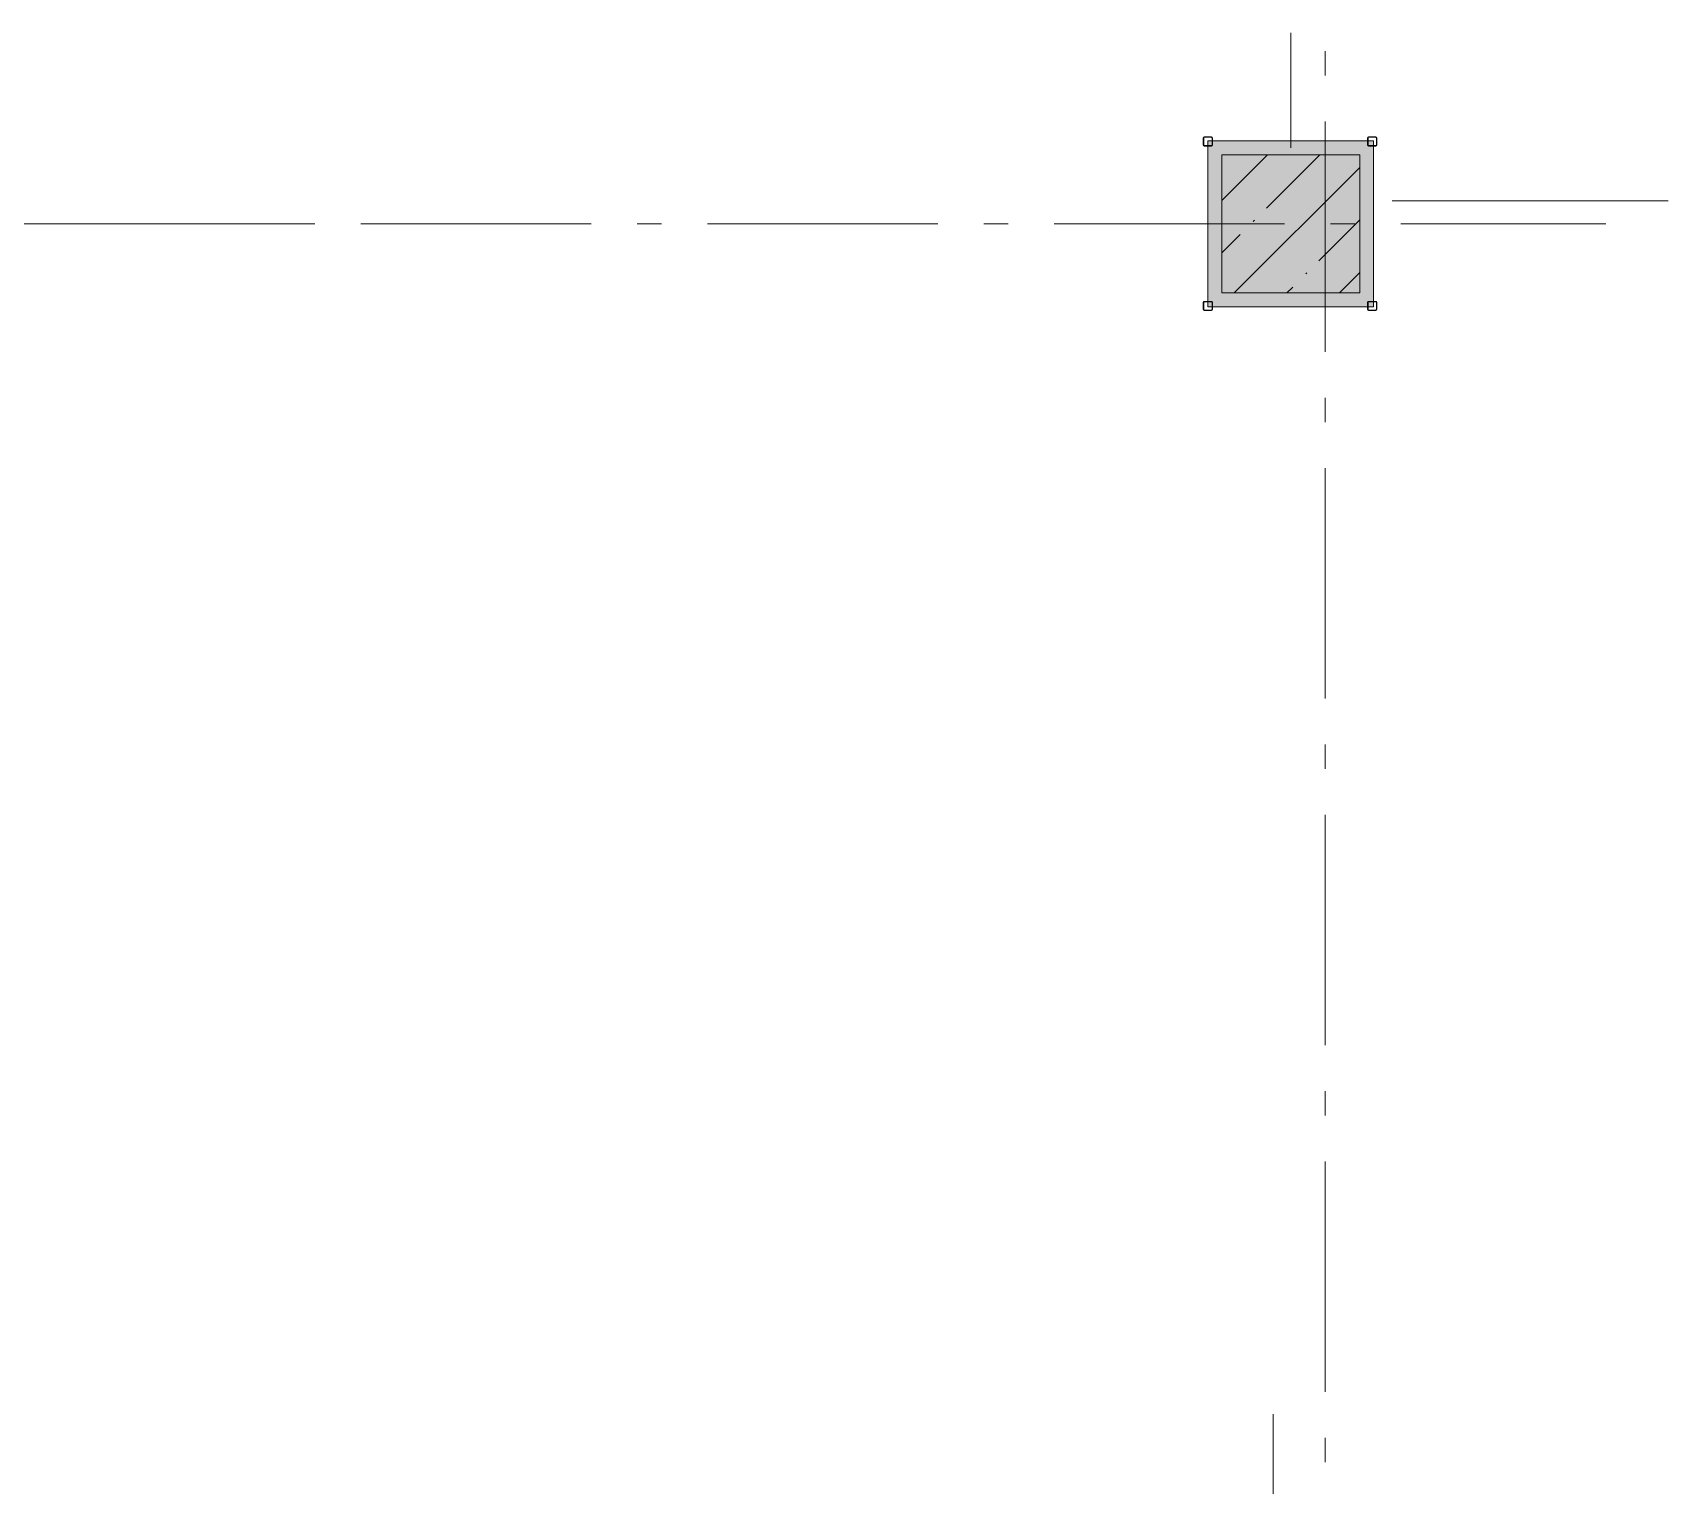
# Model space of a CAD drawing. Header units: millimetres. Extents: x -537608 to 253996, y -217170 to 186033.
# Drawn here: x -282291 to -275186, y -190878 to -184570 of the extents above; entities that cross this region are included whole.
import ezdxf

# ---------------------------------------------------------------- set-up
doc = ezdxf.new("R2010")
doc.units = ezdxf.units.MM
doc.layers.add('PDF _Геометрия', color=7, linetype='Continuous')
doc.layers.add('PDF _Сплошная заливка', color=7, linetype='Continuous', true_color=0xffffff)

msp = doc.modelspace()

# ---------------------------------------------------------------- hatches: boundary and pattern name
at = {"layer": 'PDF _Сплошная заливка', "true_color": 0x9c76cf, "transparency": 33554559}
for points in [[(-276526.1692, -185699.6471), (-276466.1685, -185699.6471), (-276466.1685, -185039.6481), (-276526.1692, -185039.6481), (-276526.1692, -185363.6656)], [(-276526.1692, -185759.6478), (-276466.1685, -185759.6478), (-276466.1685, -185699.6471), (-277126.1697, -185699.6471), (-277126.1697, -185759.6478)]]:
    msp.add_hatch(color=193, dxfattribs=at).paths.add_polyline_path(points)
at = {"layer": 'PDF _Сплошная заливка', "transparency": 33554559}
msp.add_hatch(color=256, dxfattribs=at).paths.add_polyline_path([(-277126.1697, -185699.6471), (-276526.1692, -185699.6471), (-276526.1692, -185099.6466), (-277126.1697, -185099.6466), (-277126.1697, -185363.6656)])

# ---------------------------------------------------------------- linework, layer by layer
at = {"layer": 'PDF _Геометрия', "lineweight": 9}
for p, q in [((-276826.093, -185069.6473), (-276826.093, -184569.6473)), ((-277204.998, -185023.1457), (-277206.1692, -185025.9747)), ((-277206.1692, -185025.9747), (-277206.1692, -185057.974)), ((-277206.1692, -185057.974), (-277204.998, -185060.803)), ((-277202.169, -185021.9744), (-277204.998, -185023.1457)), ((-277204.998, -185060.803), (-277202.169, -185061.9742)), ((-277204.1691, -185025.9747), (-277203.5835, -185024.5602)), ((-277204.1691, -185057.974), (-277204.1691, -185025.9747)), ((-277203.5835, -185059.3885), (-277204.1691, -185057.974)), ((-277203.5835, -185024.5602), (-277202.169, -185023.9745)), ((-277202.169, -185059.9741), (-277203.5835, -185059.3885)), ((-277170.1696, -185021.9744), (-277202.169, -185021.9744)), ((-277202.169, -185023.9745), (-277170.1696, -185023.9745)), ((-277170.1696, -185059.9741), (-277202.169, -185059.9741)), ((-277202.169, -185061.9742), (-277170.1696, -185061.9742)), ((-277126.1697, -185039.6481), (-277186.1682, -185039.6481)), ((-277186.1682, -185039.6481), (-277186.1682, -185759.6478)), ((-277167.3406, -185023.1457), (-277170.1696, -185021.9744)), ((-277170.1696, -185023.9745), (-277168.7551, -185024.5602)), ((-277168.7551, -185059.3885), (-277170.1696, -185059.9741)), ((-277170.1696, -185061.9742), (-277167.3406, -185060.803)), ((-277168.7551, -185024.5602), (-277168.1695, -185025.9747)), ((-277168.1695, -185057.974), (-277168.7551, -185059.3885)), ((-277168.1695, -185025.9747), (-277168.1695, -185057.974)), ((-277166.1694, -185025.9747), (-277167.3406, -185023.1457)), ((-277167.3406, -185060.803), (-277166.1694, -185057.974)), ((-277166.1694, -185057.974), (-277166.1694, -185025.9747)), ((-276526.1692, -185039.6481), (-277126.1697, -185039.6481)), ((-276466.1685, -185039.6481), (-276526.1692, -185039.6481)), ((-276490.992, -185023.1457), (-276492.1633, -185025.9747)), ((-276492.1633, -185025.9747), (-276492.1633, -185057.974)), ((-276492.1633, -185057.974), (-276490.992, -185060.803)), ((-276488.1631, -185021.9744), (-276490.992, -185023.1457)), ((-276490.992, -185060.803), (-276488.1631, -185061.9742)), ((-276490.1632, -185025.9747), (-276489.5775, -185024.5602)), ((-276490.1632, -185057.974), (-276490.1632, -185025.9747)), ((-276489.5775, -185059.3885), (-276490.1632, -185057.974)), ((-276489.5775, -185024.5602), (-276488.1631, -185023.9745)), ((-276488.1631, -185059.9741), (-276489.5775, -185059.3885)), ((-276456.1637, -185021.9744), (-276488.1631, -185021.9744)), ((-276488.1631, -185023.9745), (-276456.1637, -185023.9745)), ((-276456.1637, -185059.9741), (-276488.1631, -185059.9741)), ((-276488.1631, -185061.9742), (-276456.1637, -185061.9742)), ((-276466.1685, -185699.6471), (-276466.1685, -185039.6481)), ((-276453.3347, -185023.1457), (-276456.1637, -185021.9744)), ((-276456.1637, -185023.9745), (-276454.7492, -185024.5602)), ((-276454.7492, -185059.3885), (-276456.1637, -185059.9741)), ((-276456.1637, -185061.9742), (-276453.3347, -185060.803)), ((-276454.7492, -185024.5602), (-276454.1636, -185025.9747)), ((-276454.1636, -185057.974), (-276454.7492, -185059.3885)), ((-276454.1636, -185025.9747), (-276454.1636, -185057.974)), ((-276452.1635, -185025.9747), (-276453.3347, -185023.1457)), ((-276453.3347, -185060.803), (-276452.1635, -185057.974)), ((-276452.1635, -185057.974), (-276452.1635, -185025.9747)), ((-277126.1697, -185298.2717), (-276927.5445, -185099.6466)), ((-276526.1692, -185099.6466), (-277126.1697, -185099.6466)), ((-277126.1697, -185099.6466), (-277126.1697, -185699.6471)), ((-277071.349, -185699.6471), (-276526.1692, -185154.4673)), ((-276931.8009, -185332.0021), (-276699.4476, -185099.6466)), ((-276526.1692, -185699.6471), (-276526.1692, -185099.6466)), ((-275186.168, -185299.6475), (-276386.169, -185299.6475)), ((-281166.1699, -185399.6479), (-282236.1712, -185399.6479)), ((-276988.8262, -185389.0252), (-276984.0833, -185384.2845)), ((-276703.704, -185560.099), (-276526.1692, -185382.5664)), ((-277126.1697, -185526.3687), (-277045.8494, -185446.0505)), ((-276760.7272, -185617.1243), (-276755.9863, -185612.3835)), ((-276615.1508, -185699.6471), (-276526.1692, -185610.6654)), ((-277126.1697, -185699.6471), (-276526.1692, -185699.6471)), ((-276843.2499, -185699.6471), (-276817.7525, -185674.1496)), ((-276466.1685, -185759.6478), (-276466.1685, -185699.6471)), ((-277204.998, -185737.5757), (-277206.1692, -185740.4025)), ((-277206.1692, -185740.4025), (-277206.1692, -185772.404)), ((-277206.1692, -185772.404), (-277204.998, -185775.2309)), ((-277202.169, -185736.4023), (-277204.998, -185737.5757)), ((-277204.998, -185775.2309), (-277202.169, -185776.4043)), ((-277204.1691, -185740.4025), (-277203.5835, -185738.9881)), ((-277204.1691, -185772.404), (-277204.1691, -185740.4025)), ((-277203.5835, -185773.8185), (-277204.1691, -185772.404)), ((-277203.5835, -185738.9881), (-277202.169, -185738.4024)), ((-277202.169, -185774.4042), (-277203.5835, -185773.8185)), ((-277170.1696, -185736.4023), (-277202.169, -185736.4023)), ((-277202.169, -185738.4024), (-277170.1696, -185738.4024)), ((-277170.1696, -185774.4042), (-277202.169, -185774.4042)), ((-277202.169, -185776.4043), (-277170.1696, -185776.4043)), ((-277186.1682, -185759.6478), (-277126.1697, -185759.6478)), ((-277167.3406, -185737.5757), (-277170.1696, -185736.4023)), ((-277170.1696, -185738.4024), (-277168.7551, -185738.9881)), ((-277168.7551, -185773.8185), (-277170.1696, -185774.4042)), ((-277170.1696, -185776.4043), (-277167.3406, -185775.2309)), ((-277168.7551, -185738.9881), (-277168.1695, -185740.4025)), ((-277168.1695, -185772.404), (-277168.7551, -185773.8185)), ((-277168.1695, -185740.4025), (-277168.1695, -185772.404)), ((-277166.1694, -185740.4025), (-277167.3406, -185737.5757)), ((-277167.3406, -185775.2309), (-277166.1694, -185772.404)), ((-277166.1694, -185772.404), (-277166.1694, -185740.4025)), ((-277126.1697, -185759.6478), (-276466.1685, -185759.6478)), ((-276490.992, -185737.5757), (-276492.1633, -185740.4025)), ((-276492.1633, -185740.4025), (-276492.1633, -185772.404)), ((-276492.1633, -185772.404), (-276490.992, -185775.2309)), ((-276488.1631, -185736.4023), (-276490.992, -185737.5757)), ((-276490.992, -185775.2309), (-276488.1631, -185776.4043)), ((-276490.1632, -185740.4025), (-276489.5775, -185738.9881)), ((-276490.1632, -185772.404), (-276490.1632, -185740.4025)), ((-276489.5775, -185773.8185), (-276490.1632, -185772.404)), ((-276489.5775, -185738.9881), (-276488.1631, -185738.4024)), ((-276488.1631, -185774.4042), (-276489.5775, -185773.8185)), ((-276456.1637, -185736.4023), (-276488.1631, -185736.4023)), ((-276488.1631, -185738.4024), (-276456.1637, -185738.4024)), ((-276456.1637, -185774.4042), (-276488.1631, -185774.4042)), ((-276488.1631, -185776.4043), (-276456.1637, -185776.4043)), ((-276453.3347, -185737.5757), (-276456.1637, -185736.4023)), ((-276456.1637, -185738.4024), (-276454.7492, -185738.9881)), ((-276454.7492, -185773.8185), (-276456.1637, -185774.4042)), ((-276456.1637, -185776.4043), (-276453.3347, -185775.2309)), ((-276454.7492, -185738.9881), (-276454.1636, -185740.4025)), ((-276454.1636, -185772.404), (-276454.7492, -185773.8185)), ((-276454.1636, -185740.4025), (-276454.1636, -185772.404)), ((-276452.1635, -185740.4025), (-276453.3347, -185737.5757)), ((-276453.3347, -185775.2309), (-276452.1635, -185772.404)), ((-276452.1635, -185772.404), (-276452.1635, -185740.4025)), ((-276902.1633, -191069.6481), (-276902.1633, -190569.648))]:
    msp.add_line(p, q, dxfattribs=at)
at = {"layer": 'PDF _Геометрия', "color": 253, "lineweight": 9, "true_color": 0xaaaaaa}
for p, q in [((-276676.1699, -184649.2377), (-276676.1699, -184755.0705)), ((-276676.1699, -184955.0714), (-276676.1699, -185955.0715)), ((-282371.4607, -185399.6479), (-281371.4606, -185399.6479)), ((-281171.4597, -185399.6479), (-281065.6269, -185399.6479)), ((-280865.626, -185399.6479), (-279865.6259, -185399.6479)), ((-279665.6251, -185399.6479), (-279559.7922, -185399.6479)), ((-279359.7935, -185399.6479), (-278359.7912, -185399.6479)), ((-278159.7925, -185399.6479), (-278053.9597, -185399.6479)), ((-277853.9588, -185399.6479), (-276853.9587, -185399.6479)), ((-276653.9578, -185399.6479), (-276548.125, -185399.6479)), ((-276348.1241, -185399.6479), (-275457.3822, -185399.6479)), ((-276676.1699, -186155.0702), (-276676.1699, -186260.903)), ((-276676.1699, -186460.9039), (-276676.1699, -187460.9041)), ((-276676.1699, -187660.9049), (-276676.1699, -187766.7377)), ((-276676.1699, -187966.7386), (-276676.1699, -188966.7387)), ((-276676.1699, -189166.7374), (-276676.1699, -189272.5724)), ((-276676.1699, -189472.5712), (-276676.1699, -190472.5712)), ((-276676.1699, -190672.5721), (-276676.1699, -190778.4049))]:
    msp.add_line(p, q, dxfattribs=at)
at = {"layer": 'PDF _Сплошная заливка', "color": 193, "lineweight": 35, "true_color": 0x9c76cf, "transparency": 33554559}
for points in [[(-277126.1697, -185759.6478), (-277126.1697, -185039.6481), (-277186.1682, -185759.6478), (-277186.1682, -185039.6481)], [(-276526.1692, -185099.6466), (-276526.1692, -185039.6481), (-277126.1697, -185099.6466), (-277126.1697, -185039.6481)]]:
    msp.add_solid(points, dxfattribs=at)

doc.saveas('drawing.dxf')
